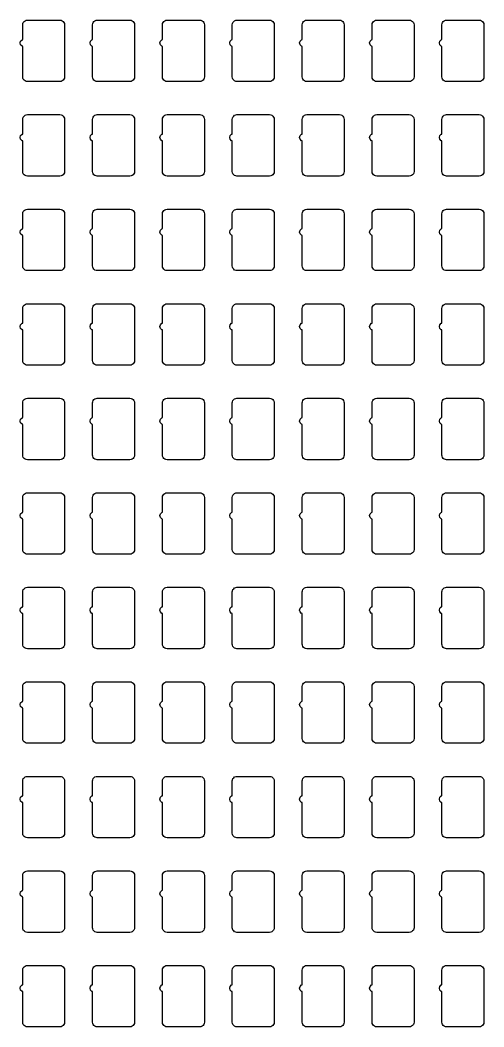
# Model space of a CAD drawing. Extents: x 11 to 212, y 11 to 212.
# Drawn here: x 67.37 to 79.08, y 85.35 to 110.78 of the extents above; entities that cross this region are included whole.
import ezdxf

# ---------------------------------------------------------------- set-up
doc = ezdxf.new("R2010")
doc.units = 0
doc.layers.add('C2', color=7, linetype='continuous')

msp = doc.modelspace()

# ---------------------------------------------------------------- linework, layer by layer
at = {"layer": 'C2'}
for points in [[(68.376, 110.782), (68.407, 110.778), (68.435, 110.767), (68.46, 110.748), (68.478, 110.724), (68.49, 110.695), (68.494, 110.665), (68.494, 109.347), (68.49, 109.317), (68.478, 109.288), (68.46, 109.264), (68.435, 109.245), (68.407, 109.233), (68.376, 109.229), (67.553, 109.229), (67.522, 109.233), (67.494, 109.245), (67.47, 109.264), (67.451, 109.288), (67.439, 109.317), (67.435, 109.347), (67.435, 110.12), (67.418, 110.124), (67.383, 110.159), (67.371, 110.206), (67.383, 110.253), (67.418, 110.287), (67.435, 110.292), (67.435, 110.665), (67.439, 110.695), (67.451, 110.724), (67.47, 110.748), (67.494, 110.767), (67.522, 110.778), (67.553, 110.782)], [(70.141, 110.782), (70.172, 110.778), (70.2, 110.767), (70.224, 110.748), (70.243, 110.724), (70.255, 110.695), (70.259, 110.665), (70.259, 109.347), (70.255, 109.317), (70.243, 109.288), (70.224, 109.264), (70.2, 109.245), (70.172, 109.233), (70.141, 109.229), (69.318, 109.229), (69.287, 109.233), (69.259, 109.245), (69.234, 109.264), (69.216, 109.288), (69.204, 109.317), (69.2, 109.347), (69.2, 110.12), (69.182, 110.124), (69.148, 110.159), (69.135, 110.206), (69.148, 110.253), (69.182, 110.287), (69.2, 110.292), (69.2, 110.665), (69.204, 110.695), (69.216, 110.724), (69.234, 110.748), (69.259, 110.767), (69.287, 110.778), (69.318, 110.782)], [(71.906, 110.782), (71.936, 110.778), (71.965, 110.767), (71.989, 110.748), (72.008, 110.724), (72.02, 110.695), (72.024, 110.665), (72.024, 109.347), (72.02, 109.317), (72.008, 109.288), (71.989, 109.264), (71.965, 109.245), (71.936, 109.233), (71.906, 109.229), (71.082, 109.229), (71.052, 109.233), (71.024, 109.245), (70.999, 109.264), (70.98, 109.288), (70.969, 109.317), (70.965, 109.347), (70.965, 110.12), (70.947, 110.124), (70.913, 110.159), (70.9, 110.206), (70.913, 110.253), (70.947, 110.287), (70.965, 110.292), (70.965, 110.665), (70.969, 110.695), (70.98, 110.724), (70.999, 110.748), (71.024, 110.767), (71.052, 110.778), (71.082, 110.782)], [(73.671, 110.782), (73.701, 110.778), (73.729, 110.767), (73.754, 110.748), (73.772, 110.724), (73.784, 110.695), (73.788, 110.665), (73.788, 109.347), (73.784, 109.317), (73.772, 109.288), (73.754, 109.264), (73.729, 109.245), (73.701, 109.233), (73.671, 109.229), (72.847, 109.229), (72.817, 109.233), (72.788, 109.245), (72.764, 109.264), (72.745, 109.288), (72.733, 109.317), (72.729, 109.347), (72.729, 110.12), (72.712, 110.124), (72.677, 110.159), (72.665, 110.206), (72.677, 110.253), (72.712, 110.287), (72.729, 110.292), (72.729, 110.665), (72.733, 110.695), (72.745, 110.724), (72.764, 110.748), (72.788, 110.767), (72.817, 110.778), (72.847, 110.782)], [(75.435, 110.782), (75.466, 110.778), (75.494, 110.767), (75.518, 110.748), (75.537, 110.724), (75.549, 110.695), (75.553, 110.665), (75.553, 109.347), (75.549, 109.317), (75.537, 109.288), (75.518, 109.264), (75.494, 109.245), (75.466, 109.233), (75.435, 109.229), (74.612, 109.229), (74.581, 109.233), (74.553, 109.245), (74.529, 109.264), (74.51, 109.288), (74.498, 109.317), (74.494, 109.347), (74.494, 110.12), (74.476, 110.124), (74.442, 110.159), (74.429, 110.206), (74.442, 110.253), (74.476, 110.287), (74.494, 110.292), (74.494, 110.665), (74.498, 110.695), (74.51, 110.724), (74.529, 110.748), (74.553, 110.767), (74.581, 110.778), (74.612, 110.782)], [(77.2, 110.782), (77.23, 110.778), (77.259, 110.767), (77.283, 110.748), (77.302, 110.724), (77.314, 110.695), (77.318, 110.665), (77.318, 109.347), (77.314, 109.317), (77.302, 109.288), (77.283, 109.264), (77.259, 109.245), (77.23, 109.233), (77.2, 109.229), (76.376, 109.229), (76.346, 109.233), (76.318, 109.245), (76.293, 109.264), (76.275, 109.288), (76.263, 109.317), (76.259, 109.347), (76.259, 110.12), (76.241, 110.124), (76.207, 110.159), (76.194, 110.206), (76.207, 110.253), (76.241, 110.287), (76.259, 110.292), (76.259, 110.665), (76.263, 110.695), (76.275, 110.724), (76.293, 110.748), (76.318, 110.767), (76.346, 110.778), (76.376, 110.782)], [(78.965, 110.782), (78.995, 110.778), (79.024, 110.767), (79.048, 110.748), (79.067, 110.724), (79.078, 110.695), (79.082, 110.665), (79.082, 109.347), (79.078, 109.317), (79.067, 109.288), (79.048, 109.264), (79.024, 109.245), (78.995, 109.233), (78.965, 109.229), (78.141, 109.229), (78.111, 109.233), (78.082, 109.245), (78.058, 109.264), (78.039, 109.288), (78.028, 109.317), (78.024, 109.347), (78.024, 110.12), (78.006, 110.124), (77.971, 110.159), (77.959, 110.206), (77.971, 110.253), (78.006, 110.287), (78.024, 110.292), (78.024, 110.665), (78.028, 110.695), (78.039, 110.724), (78.058, 110.748), (78.082, 110.767), (78.111, 110.778), (78.141, 110.782)], [(68.376, 108.394), (68.407, 108.39), (68.435, 108.378), (68.46, 108.36), (68.478, 108.335), (68.49, 108.307), (68.494, 108.276), (68.494, 106.959), (68.49, 106.928), (68.478, 106.9), (68.46, 106.876), (68.435, 106.857), (68.407, 106.845), (68.376, 106.841), (67.553, 106.841), (67.522, 106.845), (67.494, 106.857), (67.47, 106.876), (67.451, 106.9), (67.439, 106.928), (67.435, 106.959), (67.435, 107.731), (67.418, 107.736), (67.383, 107.771), (67.371, 107.818), (67.383, 107.865), (67.418, 107.899), (67.435, 107.904), (67.435, 108.276), (67.439, 108.307), (67.451, 108.335), (67.47, 108.36), (67.494, 108.378), (67.522, 108.39), (67.553, 108.394)], [(70.141, 108.394), (70.172, 108.39), (70.2, 108.378), (70.224, 108.36), (70.243, 108.335), (70.255, 108.307), (70.259, 108.276), (70.259, 106.959), (70.255, 106.928), (70.243, 106.9), (70.224, 106.876), (70.2, 106.857), (70.172, 106.845), (70.141, 106.841), (69.318, 106.841), (69.287, 106.845), (69.259, 106.857), (69.234, 106.876), (69.216, 106.9), (69.204, 106.928), (69.2, 106.959), (69.2, 107.731), (69.182, 107.736), (69.148, 107.771), (69.135, 107.818), (69.148, 107.865), (69.182, 107.899), (69.2, 107.904), (69.2, 108.276), (69.204, 108.307), (69.216, 108.335), (69.234, 108.36), (69.259, 108.378), (69.287, 108.39), (69.318, 108.394)], [(71.906, 108.394), (71.936, 108.39), (71.965, 108.378), (71.989, 108.36), (72.008, 108.335), (72.02, 108.307), (72.024, 108.276), (72.024, 106.959), (72.02, 106.928), (72.008, 106.9), (71.989, 106.876), (71.965, 106.857), (71.936, 106.845), (71.906, 106.841), (71.082, 106.841), (71.052, 106.845), (71.024, 106.857), (70.999, 106.876), (70.98, 106.9), (70.969, 106.928), (70.965, 106.959), (70.965, 107.731), (70.947, 107.736), (70.913, 107.771), (70.9, 107.818), (70.913, 107.865), (70.947, 107.899), (70.965, 107.904), (70.965, 108.276), (70.969, 108.307), (70.98, 108.335), (70.999, 108.36), (71.024, 108.378), (71.052, 108.39), (71.082, 108.394)], [(73.671, 108.394), (73.701, 108.39), (73.729, 108.378), (73.754, 108.36), (73.772, 108.335), (73.784, 108.307), (73.788, 108.276), (73.788, 106.959), (73.784, 106.928), (73.772, 106.9), (73.754, 106.876), (73.729, 106.857), (73.701, 106.845), (73.671, 106.841), (72.847, 106.841), (72.817, 106.845), (72.788, 106.857), (72.764, 106.876), (72.745, 106.9), (72.733, 106.928), (72.729, 106.959), (72.729, 107.731), (72.712, 107.736), (72.677, 107.771), (72.665, 107.818), (72.677, 107.865), (72.712, 107.899), (72.729, 107.904), (72.729, 108.276), (72.733, 108.307), (72.745, 108.335), (72.764, 108.36), (72.788, 108.378), (72.817, 108.39), (72.847, 108.394)], [(75.435, 108.394), (75.466, 108.39), (75.494, 108.378), (75.518, 108.36), (75.537, 108.335), (75.549, 108.307), (75.553, 108.276), (75.553, 106.959), (75.549, 106.928), (75.537, 106.9), (75.518, 106.876), (75.494, 106.857), (75.466, 106.845), (75.435, 106.841), (74.612, 106.841), (74.581, 106.845), (74.553, 106.857), (74.529, 106.876), (74.51, 106.9), (74.498, 106.928), (74.494, 106.959), (74.494, 107.731), (74.476, 107.736), (74.442, 107.771), (74.429, 107.818), (74.442, 107.865), (74.476, 107.899), (74.494, 107.904), (74.494, 108.276), (74.498, 108.307), (74.51, 108.335), (74.529, 108.36), (74.553, 108.378), (74.581, 108.39), (74.612, 108.394)], [(77.2, 108.394), (77.23, 108.39), (77.259, 108.378), (77.283, 108.36), (77.302, 108.335), (77.314, 108.307), (77.318, 108.276), (77.318, 106.959), (77.314, 106.928), (77.302, 106.9), (77.283, 106.876), (77.259, 106.857), (77.23, 106.845), (77.2, 106.841), (76.376, 106.841), (76.346, 106.845), (76.318, 106.857), (76.293, 106.876), (76.275, 106.9), (76.263, 106.928), (76.259, 106.959), (76.259, 107.731), (76.241, 107.736), (76.207, 107.771), (76.194, 107.818), (76.207, 107.865), (76.241, 107.899), (76.259, 107.904), (76.259, 108.276), (76.263, 108.307), (76.275, 108.335), (76.293, 108.36), (76.318, 108.378), (76.346, 108.39), (76.376, 108.394)], [(78.965, 108.394), (78.995, 108.39), (79.024, 108.378), (79.048, 108.36), (79.067, 108.335), (79.078, 108.307), (79.082, 108.276), (79.082, 106.959), (79.078, 106.928), (79.067, 106.9), (79.048, 106.876), (79.024, 106.857), (78.995, 106.845), (78.965, 106.841), (78.141, 106.841), (78.111, 106.845), (78.082, 106.857), (78.058, 106.876), (78.039, 106.9), (78.028, 106.928), (78.024, 106.959), (78.024, 107.731), (78.006, 107.736), (77.971, 107.771), (77.959, 107.818), (77.971, 107.865), (78.006, 107.899), (78.024, 107.904), (78.024, 108.276), (78.028, 108.307), (78.039, 108.335), (78.058, 108.36), (78.082, 108.378), (78.111, 108.39), (78.141, 108.394)], [(68.376, 106.006), (68.407, 106.002), (68.435, 105.99), (68.46, 105.971), (68.478, 105.947), (68.49, 105.919), (68.494, 105.888), (68.494, 104.571), (68.49, 104.54), (68.478, 104.512), (68.46, 104.487), (68.435, 104.469), (68.407, 104.457), (68.376, 104.453), (67.553, 104.453), (67.522, 104.457), (67.494, 104.469), (67.47, 104.487), (67.451, 104.512), (67.439, 104.54), (67.435, 104.571), (67.435, 105.343), (67.418, 105.348), (67.383, 105.382), (67.371, 105.429), (67.383, 105.476), (67.418, 105.511), (67.435, 105.516), (67.435, 105.888), (67.439, 105.919), (67.451, 105.947), (67.47, 105.971), (67.494, 105.99), (67.522, 106.002), (67.553, 106.006)], [(70.141, 106.006), (70.172, 106.002), (70.2, 105.99), (70.224, 105.971), (70.243, 105.947), (70.255, 105.919), (70.259, 105.888), (70.259, 104.571), (70.255, 104.54), (70.243, 104.512), (70.224, 104.487), (70.2, 104.469), (70.172, 104.457), (70.141, 104.453), (69.318, 104.453), (69.287, 104.457), (69.259, 104.469), (69.234, 104.487), (69.216, 104.512), (69.204, 104.54), (69.2, 104.571), (69.2, 105.343), (69.182, 105.348), (69.148, 105.382), (69.135, 105.429), (69.148, 105.476), (69.182, 105.511), (69.2, 105.516), (69.2, 105.888), (69.204, 105.919), (69.216, 105.947), (69.234, 105.971), (69.259, 105.99), (69.287, 106.002), (69.318, 106.006)], [(71.906, 106.006), (71.936, 106.002), (71.965, 105.99), (71.989, 105.971), (72.008, 105.947), (72.02, 105.919), (72.024, 105.888), (72.024, 104.571), (72.02, 104.54), (72.008, 104.512), (71.989, 104.487), (71.965, 104.469), (71.936, 104.457), (71.906, 104.453), (71.082, 104.453), (71.052, 104.457), (71.024, 104.469), (70.999, 104.487), (70.98, 104.512), (70.969, 104.54), (70.965, 104.571), (70.965, 105.343), (70.947, 105.348), (70.913, 105.382), (70.9, 105.429), (70.913, 105.476), (70.947, 105.511), (70.965, 105.516), (70.965, 105.888), (70.969, 105.919), (70.98, 105.947), (70.999, 105.971), (71.024, 105.99), (71.052, 106.002), (71.082, 106.006)], [(73.671, 106.006), (73.701, 106.002), (73.729, 105.99), (73.754, 105.971), (73.772, 105.947), (73.784, 105.919), (73.788, 105.888), (73.788, 104.571), (73.784, 104.54), (73.772, 104.512), (73.754, 104.487), (73.729, 104.469), (73.701, 104.457), (73.671, 104.453), (72.847, 104.453), (72.817, 104.457), (72.788, 104.469), (72.764, 104.487), (72.745, 104.512), (72.733, 104.54), (72.729, 104.571), (72.729, 105.343), (72.712, 105.348), (72.677, 105.382), (72.665, 105.429), (72.677, 105.476), (72.712, 105.511), (72.729, 105.516), (72.729, 105.888), (72.733, 105.919), (72.745, 105.947), (72.764, 105.971), (72.788, 105.99), (72.817, 106.002), (72.847, 106.006)], [(75.435, 106.006), (75.466, 106.002), (75.494, 105.99), (75.518, 105.971), (75.537, 105.947), (75.549, 105.919), (75.553, 105.888), (75.553, 104.571), (75.549, 104.54), (75.537, 104.512), (75.518, 104.487), (75.494, 104.469), (75.466, 104.457), (75.435, 104.453), (74.612, 104.453), (74.581, 104.457), (74.553, 104.469), (74.529, 104.487), (74.51, 104.512), (74.498, 104.54), (74.494, 104.571), (74.494, 105.343), (74.476, 105.348), (74.442, 105.382), (74.429, 105.429), (74.442, 105.476), (74.476, 105.511), (74.494, 105.516), (74.494, 105.888), (74.498, 105.919), (74.51, 105.947), (74.529, 105.971), (74.553, 105.99), (74.581, 106.002), (74.612, 106.006)], [(77.2, 106.006), (77.23, 106.002), (77.259, 105.99), (77.283, 105.971), (77.302, 105.947), (77.314, 105.919), (77.318, 105.888), (77.318, 104.571), (77.314, 104.54), (77.302, 104.512), (77.283, 104.487), (77.259, 104.469), (77.23, 104.457), (77.2, 104.453), (76.376, 104.453), (76.346, 104.457), (76.318, 104.469), (76.293, 104.487), (76.275, 104.512), (76.263, 104.54), (76.259, 104.571), (76.259, 105.343), (76.241, 105.348), (76.207, 105.382), (76.194, 105.429), (76.207, 105.476), (76.241, 105.511), (76.259, 105.516), (76.259, 105.888), (76.263, 105.919), (76.275, 105.947), (76.293, 105.971), (76.318, 105.99), (76.346, 106.002), (76.376, 106.006)], [(78.965, 106.006), (78.995, 106.002), (79.024, 105.99), (79.048, 105.971), (79.067, 105.947), (79.078, 105.919), (79.082, 105.888), (79.082, 104.571), (79.078, 104.54), (79.067, 104.512), (79.048, 104.487), (79.024, 104.469), (78.995, 104.457), (78.965, 104.453), (78.141, 104.453), (78.111, 104.457), (78.082, 104.469), (78.058, 104.487), (78.039, 104.512), (78.028, 104.54), (78.024, 104.571), (78.024, 105.343), (78.006, 105.348), (77.971, 105.382), (77.959, 105.429), (77.971, 105.476), (78.006, 105.511), (78.024, 105.516), (78.024, 105.888), (78.028, 105.919), (78.039, 105.947), (78.058, 105.971), (78.082, 105.99), (78.111, 106.002), (78.141, 106.006)], [(68.376, 103.618), (68.407, 103.614), (68.435, 103.602), (68.46, 103.583), (68.478, 103.559), (68.49, 103.53), (68.494, 103.5), (68.494, 102.182), (68.49, 102.152), (68.478, 102.124), (68.46, 102.099), (68.435, 102.08), (68.407, 102.069), (68.376, 102.065), (67.553, 102.065), (67.522, 102.069), (67.494, 102.08), (67.47, 102.099), (67.451, 102.124), (67.439, 102.152), (67.435, 102.182), (67.435, 102.955), (67.418, 102.96), (67.383, 102.994), (67.371, 103.041), (67.383, 103.088), (67.418, 103.123), (67.435, 103.127), (67.435, 103.5), (67.439, 103.53), (67.451, 103.559), (67.47, 103.583), (67.494, 103.602), (67.522, 103.614), (67.553, 103.618)], [(70.141, 103.618), (70.172, 103.614), (70.2, 103.602), (70.224, 103.583), (70.243, 103.559), (70.255, 103.53), (70.259, 103.5), (70.259, 102.182), (70.255, 102.152), (70.243, 102.124), (70.224, 102.099), (70.2, 102.08), (70.172, 102.069), (70.141, 102.065), (69.318, 102.065), (69.287, 102.069), (69.259, 102.08), (69.234, 102.099), (69.216, 102.124), (69.204, 102.152), (69.2, 102.182), (69.2, 102.955), (69.182, 102.96), (69.148, 102.994), (69.135, 103.041), (69.148, 103.088), (69.182, 103.123), (69.2, 103.127), (69.2, 103.5), (69.204, 103.53), (69.216, 103.559), (69.234, 103.583), (69.259, 103.602), (69.287, 103.614), (69.318, 103.618)], [(71.906, 103.618), (71.936, 103.614), (71.965, 103.602), (71.989, 103.583), (72.008, 103.559), (72.02, 103.53), (72.024, 103.5), (72.024, 102.182), (72.02, 102.152), (72.008, 102.124), (71.989, 102.099), (71.965, 102.08), (71.936, 102.069), (71.906, 102.065), (71.082, 102.065), (71.052, 102.069), (71.024, 102.08), (70.999, 102.099), (70.98, 102.124), (70.969, 102.152), (70.965, 102.182), (70.965, 102.955), (70.947, 102.96), (70.913, 102.994), (70.9, 103.041), (70.913, 103.088), (70.947, 103.123), (70.965, 103.127), (70.965, 103.5), (70.969, 103.53), (70.98, 103.559), (70.999, 103.583), (71.024, 103.602), (71.052, 103.614), (71.082, 103.618)], [(73.671, 103.618), (73.701, 103.614), (73.729, 103.602), (73.754, 103.583), (73.772, 103.559), (73.784, 103.53), (73.788, 103.5), (73.788, 102.182), (73.784, 102.152), (73.772, 102.124), (73.754, 102.099), (73.729, 102.08), (73.701, 102.069), (73.671, 102.065), (72.847, 102.065), (72.817, 102.069), (72.788, 102.08), (72.764, 102.099), (72.745, 102.124), (72.733, 102.152), (72.729, 102.182), (72.729, 102.955), (72.712, 102.96), (72.677, 102.994), (72.665, 103.041), (72.677, 103.088), (72.712, 103.123), (72.729, 103.127), (72.729, 103.5), (72.733, 103.53), (72.745, 103.559), (72.764, 103.583), (72.788, 103.602), (72.817, 103.614), (72.847, 103.618)], [(75.435, 103.618), (75.466, 103.614), (75.494, 103.602), (75.518, 103.583), (75.537, 103.559), (75.549, 103.53), (75.553, 103.5), (75.553, 102.182), (75.549, 102.152), (75.537, 102.124), (75.518, 102.099), (75.494, 102.08), (75.466, 102.069), (75.435, 102.065), (74.612, 102.065), (74.581, 102.069), (74.553, 102.08), (74.529, 102.099), (74.51, 102.124), (74.498, 102.152), (74.494, 102.182), (74.494, 102.955), (74.476, 102.96), (74.442, 102.994), (74.429, 103.041), (74.442, 103.088), (74.476, 103.123), (74.494, 103.127), (74.494, 103.5), (74.498, 103.53), (74.51, 103.559), (74.529, 103.583), (74.553, 103.602), (74.581, 103.614), (74.612, 103.618)], [(77.2, 103.618), (77.23, 103.614), (77.259, 103.602), (77.283, 103.583), (77.302, 103.559), (77.314, 103.53), (77.318, 103.5), (77.318, 102.182), (77.314, 102.152), (77.302, 102.124), (77.283, 102.099), (77.259, 102.08), (77.23, 102.069), (77.2, 102.065), (76.376, 102.065), (76.346, 102.069), (76.318, 102.08), (76.293, 102.099), (76.275, 102.124), (76.263, 102.152), (76.259, 102.182), (76.259, 102.955), (76.241, 102.96), (76.207, 102.994), (76.194, 103.041), (76.207, 103.088), (76.241, 103.123), (76.259, 103.127), (76.259, 103.5), (76.263, 103.53), (76.275, 103.559), (76.293, 103.583), (76.318, 103.602), (76.346, 103.614), (76.376, 103.618)], [(78.965, 103.618), (78.995, 103.614), (79.024, 103.602), (79.048, 103.583), (79.067, 103.559), (79.078, 103.53), (79.082, 103.5), (79.082, 102.182), (79.078, 102.152), (79.067, 102.124), (79.048, 102.099), (79.024, 102.08), (78.995, 102.069), (78.965, 102.065), (78.141, 102.065), (78.111, 102.069), (78.082, 102.08), (78.058, 102.099), (78.039, 102.124), (78.028, 102.152), (78.024, 102.182), (78.024, 102.955), (78.006, 102.96), (77.971, 102.994), (77.959, 103.041), (77.971, 103.088), (78.006, 103.123), (78.024, 103.127), (78.024, 103.5), (78.028, 103.53), (78.039, 103.559), (78.058, 103.583), (78.082, 103.602), (78.111, 103.614), (78.141, 103.618)], [(68.376, 101.229), (68.407, 101.225), (68.435, 101.214), (68.46, 101.195), (68.478, 101.171), (68.49, 101.142), (68.494, 101.112), (68.494, 99.794), (68.49, 99.764), (68.478, 99.735), (68.46, 99.711), (68.435, 99.692), (68.407, 99.68), (68.376, 99.676), (67.553, 99.676), (67.522, 99.68), (67.494, 99.692), (67.47, 99.711), (67.451, 99.735), (67.439, 99.764), (67.435, 99.794), (67.435, 100.567), (67.418, 100.571), (67.383, 100.606), (67.371, 100.653), (67.383, 100.7), (67.418, 100.734), (67.435, 100.739), (67.435, 101.112), (67.439, 101.142), (67.451, 101.171), (67.47, 101.195), (67.494, 101.214), (67.522, 101.225), (67.553, 101.229)], [(70.141, 101.229), (70.172, 101.225), (70.2, 101.214), (70.224, 101.195), (70.243, 101.171), (70.255, 101.142), (70.259, 101.112), (70.259, 99.794), (70.255, 99.764), (70.243, 99.735), (70.224, 99.711), (70.2, 99.692), (70.172, 99.68), (70.141, 99.676), (69.318, 99.676), (69.287, 99.68), (69.259, 99.692), (69.234, 99.711), (69.216, 99.735), (69.204, 99.764), (69.2, 99.794), (69.2, 100.567), (69.182, 100.571), (69.148, 100.606), (69.135, 100.653), (69.148, 100.7), (69.182, 100.734), (69.2, 100.739), (69.2, 101.112), (69.204, 101.142), (69.216, 101.171), (69.234, 101.195), (69.259, 101.214), (69.287, 101.225), (69.318, 101.229)], [(71.906, 101.229), (71.936, 101.225), (71.965, 101.214), (71.989, 101.195), (72.008, 101.171), (72.02, 101.142), (72.024, 101.112), (72.024, 99.794), (72.02, 99.764), (72.008, 99.735), (71.989, 99.711), (71.965, 99.692), (71.936, 99.68), (71.906, 99.676), (71.082, 99.676), (71.052, 99.68), (71.024, 99.692), (70.999, 99.711), (70.98, 99.735), (70.969, 99.764), (70.965, 99.794), (70.965, 100.567), (70.947, 100.571), (70.913, 100.606), (70.9, 100.653), (70.913, 100.7), (70.947, 100.734), (70.965, 100.739), (70.965, 101.112), (70.969, 101.142), (70.98, 101.171), (70.999, 101.195), (71.024, 101.214), (71.052, 101.225), (71.082, 101.229)], [(73.671, 101.229), (73.701, 101.225), (73.729, 101.214), (73.754, 101.195), (73.772, 101.171), (73.784, 101.142), (73.788, 101.112), (73.788, 99.794), (73.784, 99.764), (73.772, 99.735), (73.754, 99.711), (73.729, 99.692), (73.701, 99.68), (73.671, 99.676), (72.847, 99.676), (72.817, 99.68), (72.788, 99.692), (72.764, 99.711), (72.745, 99.735), (72.733, 99.764), (72.729, 99.794), (72.729, 100.567), (72.712, 100.571), (72.677, 100.606), (72.665, 100.653), (72.677, 100.7), (72.712, 100.734), (72.729, 100.739), (72.729, 101.112), (72.733, 101.142), (72.745, 101.171), (72.764, 101.195), (72.788, 101.214), (72.817, 101.225), (72.847, 101.229)], [(75.435, 101.229), (75.466, 101.225), (75.494, 101.214), (75.518, 101.195), (75.537, 101.171), (75.549, 101.142), (75.553, 101.112), (75.553, 99.794), (75.549, 99.764), (75.537, 99.735), (75.518, 99.711), (75.494, 99.692), (75.466, 99.68), (75.435, 99.676), (74.612, 99.676), (74.581, 99.68), (74.553, 99.692), (74.529, 99.711), (74.51, 99.735), (74.498, 99.764), (74.494, 99.794), (74.494, 100.567), (74.476, 100.571), (74.442, 100.606), (74.429, 100.653), (74.442, 100.7), (74.476, 100.734), (74.494, 100.739), (74.494, 101.112), (74.498, 101.142), (74.51, 101.171), (74.529, 101.195), (74.553, 101.214), (74.581, 101.225), (74.612, 101.229)], [(77.2, 101.229), (77.23, 101.225), (77.259, 101.214), (77.283, 101.195), (77.302, 101.171), (77.314, 101.142), (77.318, 101.112), (77.318, 99.794), (77.314, 99.764), (77.302, 99.735), (77.283, 99.711), (77.259, 99.692), (77.23, 99.68), (77.2, 99.676), (76.376, 99.676), (76.346, 99.68), (76.318, 99.692), (76.293, 99.711), (76.275, 99.735), (76.263, 99.764), (76.259, 99.794), (76.259, 100.567), (76.241, 100.571), (76.207, 100.606), (76.194, 100.653), (76.207, 100.7), (76.241, 100.734), (76.259, 100.739), (76.259, 101.112), (76.263, 101.142), (76.275, 101.171), (76.293, 101.195), (76.318, 101.214), (76.346, 101.225), (76.376, 101.229)], [(78.965, 101.229), (78.995, 101.225), (79.024, 101.214), (79.048, 101.195), (79.067, 101.171), (79.078, 101.142), (79.082, 101.112), (79.082, 99.794), (79.078, 99.764), (79.067, 99.735), (79.048, 99.711), (79.024, 99.692), (78.995, 99.68), (78.965, 99.676), (78.141, 99.676), (78.111, 99.68), (78.082, 99.692), (78.058, 99.711), (78.039, 99.735), (78.028, 99.764), (78.024, 99.794), (78.024, 100.567), (78.006, 100.571), (77.971, 100.606), (77.959, 100.653), (77.971, 100.7), (78.006, 100.734), (78.024, 100.739), (78.024, 101.112), (78.028, 101.142), (78.039, 101.171), (78.058, 101.195), (78.082, 101.214), (78.111, 101.225), (78.141, 101.229)], [(68.376, 98.841), (68.407, 98.837), (68.435, 98.825), (68.46, 98.807), (68.478, 98.782), (68.49, 98.754), (68.494, 98.724), (68.494, 97.406), (68.49, 97.375), (68.478, 97.347), (68.46, 97.323), (68.435, 97.304), (68.407, 97.292), (68.376, 97.288), (67.553, 97.288), (67.522, 97.292), (67.494, 97.304), (67.47, 97.323), (67.451, 97.347), (67.439, 97.375), (67.435, 97.406), (67.435, 98.178), (67.418, 98.183), (67.383, 98.218), (67.371, 98.265), (67.383, 98.312), (67.418, 98.346), (67.435, 98.351), (67.435, 98.724), (67.439, 98.754), (67.451, 98.782), (67.47, 98.807), (67.494, 98.825), (67.522, 98.837), (67.553, 98.841)], [(70.141, 98.841), (70.172, 98.837), (70.2, 98.825), (70.224, 98.807), (70.243, 98.782), (70.255, 98.754), (70.259, 98.724), (70.259, 97.406), (70.255, 97.375), (70.243, 97.347), (70.224, 97.323), (70.2, 97.304), (70.172, 97.292), (70.141, 97.288), (69.318, 97.288), (69.287, 97.292), (69.259, 97.304), (69.234, 97.323), (69.216, 97.347), (69.204, 97.375), (69.2, 97.406), (69.2, 98.178), (69.182, 98.183), (69.148, 98.218), (69.135, 98.265), (69.148, 98.312), (69.182, 98.346), (69.2, 98.351), (69.2, 98.724), (69.204, 98.754), (69.216, 98.782), (69.234, 98.807), (69.259, 98.825), (69.287, 98.837), (69.318, 98.841)], [(71.906, 98.841), (71.936, 98.837), (71.965, 98.825), (71.989, 98.807), (72.008, 98.782), (72.02, 98.754), (72.024, 98.724), (72.024, 97.406), (72.02, 97.375), (72.008, 97.347), (71.989, 97.323), (71.965, 97.304), (71.936, 97.292), (71.906, 97.288), (71.082, 97.288), (71.052, 97.292), (71.024, 97.304), (70.999, 97.323), (70.98, 97.347), (70.969, 97.375), (70.965, 97.406), (70.965, 98.178), (70.947, 98.183), (70.913, 98.218), (70.9, 98.265), (70.913, 98.312), (70.947, 98.346), (70.965, 98.351), (70.965, 98.724), (70.969, 98.754), (70.98, 98.782), (70.999, 98.807), (71.024, 98.825), (71.052, 98.837), (71.082, 98.841)], [(73.671, 98.841), (73.701, 98.837), (73.729, 98.825), (73.754, 98.807), (73.772, 98.782), (73.784, 98.754), (73.788, 98.724), (73.788, 97.406), (73.784, 97.375), (73.772, 97.347), (73.754, 97.323), (73.729, 97.304), (73.701, 97.292), (73.671, 97.288), (72.847, 97.288), (72.817, 97.292), (72.788, 97.304), (72.764, 97.323), (72.745, 97.347), (72.733, 97.375), (72.729, 97.406), (72.729, 98.178), (72.712, 98.183), (72.677, 98.218), (72.665, 98.265), (72.677, 98.312), (72.712, 98.346), (72.729, 98.351), (72.729, 98.724), (72.733, 98.754), (72.745, 98.782), (72.764, 98.807), (72.788, 98.825), (72.817, 98.837), (72.847, 98.841)], [(75.435, 98.841), (75.466, 98.837), (75.494, 98.825), (75.518, 98.807), (75.537, 98.782), (75.549, 98.754), (75.553, 98.724), (75.553, 97.406), (75.549, 97.375), (75.537, 97.347), (75.518, 97.323), (75.494, 97.304), (75.466, 97.292), (75.435, 97.288), (74.612, 97.288), (74.581, 97.292), (74.553, 97.304), (74.529, 97.323), (74.51, 97.347), (74.498, 97.375), (74.494, 97.406), (74.494, 98.178), (74.476, 98.183), (74.442, 98.218), (74.429, 98.265), (74.442, 98.312), (74.476, 98.346), (74.494, 98.351), (74.494, 98.724), (74.498, 98.754), (74.51, 98.782), (74.529, 98.807), (74.553, 98.825), (74.581, 98.837), (74.612, 98.841)], [(77.2, 98.841), (77.23, 98.837), (77.259, 98.825), (77.283, 98.807), (77.302, 98.782), (77.314, 98.754), (77.318, 98.724), (77.318, 97.406), (77.314, 97.375), (77.302, 97.347), (77.283, 97.323), (77.259, 97.304), (77.23, 97.292), (77.2, 97.288), (76.376, 97.288), (76.346, 97.292), (76.318, 97.304), (76.293, 97.323), (76.275, 97.347), (76.263, 97.375), (76.259, 97.406), (76.259, 98.178), (76.241, 98.183), (76.207, 98.218), (76.194, 98.265), (76.207, 98.312), (76.241, 98.346), (76.259, 98.351), (76.259, 98.724), (76.263, 98.754), (76.275, 98.782), (76.293, 98.807), (76.318, 98.825), (76.346, 98.837), (76.376, 98.841)], [(78.965, 98.841), (78.995, 98.837), (79.024, 98.825), (79.048, 98.807), (79.067, 98.782), (79.078, 98.754), (79.082, 98.724), (79.082, 97.406), (79.078, 97.375), (79.067, 97.347), (79.048, 97.323), (79.024, 97.304), (78.995, 97.292), (78.965, 97.288), (78.141, 97.288), (78.111, 97.292), (78.082, 97.304), (78.058, 97.323), (78.039, 97.347), (78.028, 97.375), (78.024, 97.406), (78.024, 98.178), (78.006, 98.183), (77.971, 98.218), (77.959, 98.265), (77.971, 98.312), (78.006, 98.346), (78.024, 98.351), (78.024, 98.724), (78.028, 98.754), (78.039, 98.782), (78.058, 98.807), (78.082, 98.825), (78.111, 98.837), (78.141, 98.841)], [(68.376, 96.453), (68.407, 96.449), (68.435, 96.437), (68.46, 96.418), (68.478, 96.394), (68.49, 96.366), (68.494, 96.335), (68.494, 95.018), (68.49, 94.987), (68.478, 94.959), (68.46, 94.934), (68.435, 94.916), (68.407, 94.904), (68.376, 94.9), (67.553, 94.9), (67.522, 94.904), (67.494, 94.916), (67.47, 94.934), (67.451, 94.959), (67.439, 94.987), (67.435, 95.018), (67.435, 95.79), (67.418, 95.795), (67.383, 95.829), (67.371, 95.876), (67.383, 95.924), (67.418, 95.958), (67.435, 95.963), (67.435, 96.335), (67.439, 96.366), (67.451, 96.394), (67.47, 96.418), (67.494, 96.437), (67.522, 96.449), (67.553, 96.453)], [(70.141, 96.453), (70.172, 96.449), (70.2, 96.437), (70.224, 96.418), (70.243, 96.394), (70.255, 96.366), (70.259, 96.335), (70.259, 95.018), (70.255, 94.987), (70.243, 94.959), (70.224, 94.934), (70.2, 94.916), (70.172, 94.904), (70.141, 94.9), (69.318, 94.9), (69.287, 94.904), (69.259, 94.916), (69.234, 94.934), (69.216, 94.959), (69.204, 94.987), (69.2, 95.018), (69.2, 95.79), (69.182, 95.795), (69.148, 95.829), (69.135, 95.876), (69.148, 95.924), (69.182, 95.958), (69.2, 95.963), (69.2, 96.335), (69.204, 96.366), (69.216, 96.394), (69.234, 96.418), (69.259, 96.437), (69.287, 96.449), (69.318, 96.453)], [(71.906, 96.453), (71.936, 96.449), (71.965, 96.437), (71.989, 96.418), (72.008, 96.394), (72.02, 96.366), (72.024, 96.335), (72.024, 95.018), (72.02, 94.987), (72.008, 94.959), (71.989, 94.934), (71.965, 94.916), (71.936, 94.904), (71.906, 94.9), (71.082, 94.9), (71.052, 94.904), (71.024, 94.916), (70.999, 94.934), (70.98, 94.959), (70.969, 94.987), (70.965, 95.018), (70.965, 95.79), (70.947, 95.795), (70.913, 95.829), (70.9, 95.876), (70.913, 95.924), (70.947, 95.958), (70.965, 95.963), (70.965, 96.335), (70.969, 96.366), (70.98, 96.394), (70.999, 96.418), (71.024, 96.437), (71.052, 96.449), (71.082, 96.453)], [(73.671, 96.453), (73.701, 96.449), (73.729, 96.437), (73.754, 96.418), (73.772, 96.394), (73.784, 96.366), (73.788, 96.335), (73.788, 95.018), (73.784, 94.987), (73.772, 94.959), (73.754, 94.934), (73.729, 94.916), (73.701, 94.904), (73.671, 94.9), (72.847, 94.9), (72.817, 94.904), (72.788, 94.916), (72.764, 94.934), (72.745, 94.959), (72.733, 94.987), (72.729, 95.018), (72.729, 95.79), (72.712, 95.795), (72.677, 95.829), (72.665, 95.876), (72.677, 95.924), (72.712, 95.958), (72.729, 95.963), (72.729, 96.335), (72.733, 96.366), (72.745, 96.394), (72.764, 96.418), (72.788, 96.437), (72.817, 96.449), (72.847, 96.453)], [(75.435, 96.453), (75.466, 96.449), (75.494, 96.437), (75.518, 96.418), (75.537, 96.394), (75.549, 96.366), (75.553, 96.335), (75.553, 95.018), (75.549, 94.987), (75.537, 94.959), (75.518, 94.934), (75.494, 94.916), (75.466, 94.904), (75.435, 94.9), (74.612, 94.9), (74.581, 94.904), (74.553, 94.916), (74.529, 94.934), (74.51, 94.959), (74.498, 94.987), (74.494, 95.018), (74.494, 95.79), (74.476, 95.795), (74.442, 95.829), (74.429, 95.876), (74.442, 95.924), (74.476, 95.958), (74.494, 95.963), (74.494, 96.335), (74.498, 96.366), (74.51, 96.394), (74.529, 96.418), (74.553, 96.437), (74.581, 96.449), (74.612, 96.453)], [(77.2, 96.453), (77.23, 96.449), (77.259, 96.437), (77.283, 96.418), (77.302, 96.394), (77.314, 96.366), (77.318, 96.335), (77.318, 95.018), (77.314, 94.987), (77.302, 94.959), (77.283, 94.934), (77.259, 94.916), (77.23, 94.904), (77.2, 94.9), (76.376, 94.9), (76.346, 94.904), (76.318, 94.916), (76.293, 94.934), (76.275, 94.959), (76.263, 94.987), (76.259, 95.018), (76.259, 95.79), (76.241, 95.795), (76.207, 95.829), (76.194, 95.876), (76.207, 95.924), (76.241, 95.958), (76.259, 95.963), (76.259, 96.335), (76.263, 96.366), (76.275, 96.394), (76.293, 96.418), (76.318, 96.437), (76.346, 96.449), (76.376, 96.453)], [(78.965, 96.453), (78.995, 96.449), (79.024, 96.437), (79.048, 96.418), (79.067, 96.394), (79.078, 96.366), (79.082, 96.335), (79.082, 95.018), (79.078, 94.987), (79.067, 94.959), (79.048, 94.934), (79.024, 94.916), (78.995, 94.904), (78.965, 94.9), (78.141, 94.9), (78.111, 94.904), (78.082, 94.916), (78.058, 94.934), (78.039, 94.959), (78.028, 94.987), (78.024, 95.018), (78.024, 95.79), (78.006, 95.795), (77.971, 95.829), (77.959, 95.876), (77.971, 95.924), (78.006, 95.958), (78.024, 95.963), (78.024, 96.335), (78.028, 96.366), (78.039, 96.394), (78.058, 96.418), (78.082, 96.437), (78.111, 96.449), (78.141, 96.453)], [(68.376, 94.065), (68.407, 94.061), (68.435, 94.049), (68.46, 94.03), (68.478, 94.006), (68.49, 93.978), (68.494, 93.947), (68.494, 92.629), (68.49, 92.599), (68.478, 92.571), (68.46, 92.546), (68.435, 92.528), (68.407, 92.516), (68.376, 92.512), (67.553, 92.512), (67.522, 92.516), (67.494, 92.528), (67.47, 92.546), (67.451, 92.571), (67.439, 92.599), (67.435, 92.629), (67.435, 93.402), (67.418, 93.407), (67.383, 93.441), (67.371, 93.488), (67.383, 93.535), (67.418, 93.57), (67.435, 93.574), (67.435, 93.947), (67.439, 93.978), (67.451, 94.006), (67.47, 94.03), (67.494, 94.049), (67.522, 94.061), (67.553, 94.065)], [(70.141, 94.065), (70.172, 94.061), (70.2, 94.049), (70.224, 94.03), (70.243, 94.006), (70.255, 93.978), (70.259, 93.947), (70.259, 92.629), (70.255, 92.599), (70.243, 92.571), (70.224, 92.546), (70.2, 92.528), (70.172, 92.516), (70.141, 92.512), (69.318, 92.512), (69.287, 92.516), (69.259, 92.528), (69.234, 92.546), (69.216, 92.571), (69.204, 92.599), (69.2, 92.629), (69.2, 93.402), (69.182, 93.407), (69.148, 93.441), (69.135, 93.488), (69.148, 93.535), (69.182, 93.57), (69.2, 93.574), (69.2, 93.947), (69.204, 93.978), (69.216, 94.006), (69.234, 94.03), (69.259, 94.049), (69.287, 94.061), (69.318, 94.065)], [(71.906, 94.065), (71.936, 94.061), (71.965, 94.049), (71.989, 94.03), (72.008, 94.006), (72.02, 93.978), (72.024, 93.947), (72.024, 92.629), (72.02, 92.599), (72.008, 92.571), (71.989, 92.546), (71.965, 92.528), (71.936, 92.516), (71.906, 92.512), (71.082, 92.512), (71.052, 92.516), (71.024, 92.528), (70.999, 92.546), (70.98, 92.571), (70.969, 92.599), (70.965, 92.629), (70.965, 93.402), (70.947, 93.407), (70.913, 93.441), (70.9, 93.488), (70.913, 93.535), (70.947, 93.57), (70.965, 93.574), (70.965, 93.947), (70.969, 93.978), (70.98, 94.006), (70.999, 94.03), (71.024, 94.049), (71.052, 94.061), (71.082, 94.065)], [(73.671, 94.065), (73.701, 94.061), (73.729, 94.049), (73.754, 94.03), (73.772, 94.006), (73.784, 93.978), (73.788, 93.947), (73.788, 92.629), (73.784, 92.599), (73.772, 92.571), (73.754, 92.546), (73.729, 92.528), (73.701, 92.516), (73.671, 92.512), (72.847, 92.512), (72.817, 92.516), (72.788, 92.528), (72.764, 92.546), (72.745, 92.571), (72.733, 92.599), (72.729, 92.629), (72.729, 93.402), (72.712, 93.407), (72.677, 93.441), (72.665, 93.488), (72.677, 93.535), (72.712, 93.57), (72.729, 93.574), (72.729, 93.947), (72.733, 93.978), (72.745, 94.006), (72.764, 94.03), (72.788, 94.049), (72.817, 94.061), (72.847, 94.065)], [(75.435, 94.065), (75.466, 94.061), (75.494, 94.049), (75.518, 94.03), (75.537, 94.006), (75.549, 93.978), (75.553, 93.947), (75.553, 92.629), (75.549, 92.599), (75.537, 92.571), (75.518, 92.546), (75.494, 92.528), (75.466, 92.516), (75.435, 92.512), (74.612, 92.512), (74.581, 92.516), (74.553, 92.528), (74.529, 92.546), (74.51, 92.571), (74.498, 92.599), (74.494, 92.629), (74.494, 93.402), (74.476, 93.407), (74.442, 93.441), (74.429, 93.488), (74.442, 93.535), (74.476, 93.57), (74.494, 93.574), (74.494, 93.947), (74.498, 93.978), (74.51, 94.006), (74.529, 94.03), (74.553, 94.049), (74.581, 94.061), (74.612, 94.065)], [(77.2, 94.065), (77.23, 94.061), (77.259, 94.049), (77.283, 94.03), (77.302, 94.006), (77.314, 93.978), (77.318, 93.947), (77.318, 92.629), (77.314, 92.599), (77.302, 92.571), (77.283, 92.546), (77.259, 92.528), (77.23, 92.516), (77.2, 92.512), (76.376, 92.512), (76.346, 92.516), (76.318, 92.528), (76.293, 92.546), (76.275, 92.571), (76.263, 92.599), (76.259, 92.629), (76.259, 93.402), (76.241, 93.407), (76.207, 93.441), (76.194, 93.488), (76.207, 93.535), (76.241, 93.57), (76.259, 93.574), (76.259, 93.947), (76.263, 93.978), (76.275, 94.006), (76.293, 94.03), (76.318, 94.049), (76.346, 94.061), (76.376, 94.065)], [(78.965, 94.065), (78.995, 94.061), (79.024, 94.049), (79.048, 94.03), (79.067, 94.006), (79.078, 93.978), (79.082, 93.947), (79.082, 92.629), (79.078, 92.599), (79.067, 92.571), (79.048, 92.546), (79.024, 92.528), (78.995, 92.516), (78.965, 92.512), (78.141, 92.512), (78.111, 92.516), (78.082, 92.528), (78.058, 92.546), (78.039, 92.571), (78.028, 92.599), (78.024, 92.629), (78.024, 93.402), (78.006, 93.407), (77.971, 93.441), (77.959, 93.488), (77.971, 93.535), (78.006, 93.57), (78.024, 93.574), (78.024, 93.947), (78.028, 93.978), (78.039, 94.006), (78.058, 94.03), (78.082, 94.049), (78.111, 94.061), (78.141, 94.065)], [(68.376, 91.676), (68.407, 91.672), (68.435, 91.661), (68.46, 91.642), (68.478, 91.618), (68.49, 91.589), (68.494, 91.559), (68.494, 90.241), (68.49, 90.211), (68.478, 90.182), (68.46, 90.158), (68.435, 90.139), (68.407, 90.128), (68.376, 90.124), (67.553, 90.124), (67.522, 90.128), (67.494, 90.139), (67.47, 90.158), (67.451, 90.182), (67.439, 90.211), (67.435, 90.241), (67.435, 91.014), (67.418, 91.018), (67.383, 91.053), (67.371, 91.1), (67.383, 91.147), (67.418, 91.182), (67.435, 91.186), (67.435, 91.559), (67.439, 91.589), (67.451, 91.618), (67.47, 91.642), (67.494, 91.661), (67.522, 91.672), (67.553, 91.676)], [(70.141, 91.676), (70.172, 91.672), (70.2, 91.661), (70.224, 91.642), (70.243, 91.618), (70.255, 91.589), (70.259, 91.559), (70.259, 90.241), (70.255, 90.211), (70.243, 90.182), (70.224, 90.158), (70.2, 90.139), (70.172, 90.128), (70.141, 90.124), (69.318, 90.124), (69.287, 90.128), (69.259, 90.139), (69.234, 90.158), (69.216, 90.182), (69.204, 90.211), (69.2, 90.241), (69.2, 91.014), (69.182, 91.018), (69.148, 91.053), (69.135, 91.1), (69.148, 91.147), (69.182, 91.182), (69.2, 91.186), (69.2, 91.559), (69.204, 91.589), (69.216, 91.618), (69.234, 91.642), (69.259, 91.661), (69.287, 91.672), (69.318, 91.676)], [(71.906, 91.676), (71.936, 91.672), (71.965, 91.661), (71.989, 91.642), (72.008, 91.618), (72.02, 91.589), (72.024, 91.559), (72.024, 90.241), (72.02, 90.211), (72.008, 90.182), (71.989, 90.158), (71.965, 90.139), (71.936, 90.128), (71.906, 90.124), (71.082, 90.124), (71.052, 90.128), (71.024, 90.139), (70.999, 90.158), (70.98, 90.182), (70.969, 90.211), (70.965, 90.241), (70.965, 91.014), (70.947, 91.018), (70.913, 91.053), (70.9, 91.1), (70.913, 91.147), (70.947, 91.182), (70.965, 91.186), (70.965, 91.559), (70.969, 91.589), (70.98, 91.618), (70.999, 91.642), (71.024, 91.661), (71.052, 91.672), (71.082, 91.676)], [(73.671, 91.676), (73.701, 91.672), (73.729, 91.661), (73.754, 91.642), (73.772, 91.618), (73.784, 91.589), (73.788, 91.559), (73.788, 90.241), (73.784, 90.211), (73.772, 90.182), (73.754, 90.158), (73.729, 90.139), (73.701, 90.128), (73.671, 90.124), (72.847, 90.124), (72.817, 90.128), (72.788, 90.139), (72.764, 90.158), (72.745, 90.182), (72.733, 90.211), (72.729, 90.241), (72.729, 91.014), (72.712, 91.018), (72.677, 91.053), (72.665, 91.1), (72.677, 91.147), (72.712, 91.182), (72.729, 91.186), (72.729, 91.559), (72.733, 91.589), (72.745, 91.618), (72.764, 91.642), (72.788, 91.661), (72.817, 91.672), (72.847, 91.676)], [(75.435, 91.676), (75.466, 91.672), (75.494, 91.661), (75.518, 91.642), (75.537, 91.618), (75.549, 91.589), (75.553, 91.559), (75.553, 90.241), (75.549, 90.211), (75.537, 90.182), (75.518, 90.158), (75.494, 90.139), (75.466, 90.128), (75.435, 90.124), (74.612, 90.124), (74.581, 90.128), (74.553, 90.139), (74.529, 90.158), (74.51, 90.182), (74.498, 90.211), (74.494, 90.241), (74.494, 91.014), (74.476, 91.018), (74.442, 91.053), (74.429, 91.1), (74.442, 91.147), (74.476, 91.182), (74.494, 91.186), (74.494, 91.559), (74.498, 91.589), (74.51, 91.618), (74.529, 91.642), (74.553, 91.661), (74.581, 91.672), (74.612, 91.676)], [(77.2, 91.676), (77.23, 91.672), (77.259, 91.661), (77.283, 91.642), (77.302, 91.618), (77.314, 91.589), (77.318, 91.559), (77.318, 90.241), (77.314, 90.211), (77.302, 90.182), (77.283, 90.158), (77.259, 90.139), (77.23, 90.128), (77.2, 90.124), (76.376, 90.124), (76.346, 90.128), (76.318, 90.139), (76.293, 90.158), (76.275, 90.182), (76.263, 90.211), (76.259, 90.241), (76.259, 91.014), (76.241, 91.018), (76.207, 91.053), (76.194, 91.1), (76.207, 91.147), (76.241, 91.182), (76.259, 91.186), (76.259, 91.559), (76.263, 91.589), (76.275, 91.618), (76.293, 91.642), (76.318, 91.661), (76.346, 91.672), (76.376, 91.676)], [(78.965, 91.676), (78.995, 91.672), (79.024, 91.661), (79.048, 91.642), (79.067, 91.618), (79.078, 91.589), (79.082, 91.559), (79.082, 90.241), (79.078, 90.211), (79.067, 90.182), (79.048, 90.158), (79.024, 90.139), (78.995, 90.128), (78.965, 90.124), (78.141, 90.124), (78.111, 90.128), (78.082, 90.139), (78.058, 90.158), (78.039, 90.182), (78.028, 90.211), (78.024, 90.241), (78.024, 91.014), (78.006, 91.018), (77.971, 91.053), (77.959, 91.1), (77.971, 91.147), (78.006, 91.182), (78.024, 91.186), (78.024, 91.559), (78.028, 91.589), (78.039, 91.618), (78.058, 91.642), (78.082, 91.661), (78.111, 91.672), (78.141, 91.676)], [(68.376, 89.288), (68.407, 89.284), (68.435, 89.272), (68.46, 89.254), (68.478, 89.229), (68.49, 89.201), (68.494, 89.171), (68.494, 87.853), (68.49, 87.822), (68.478, 87.794), (68.46, 87.77), (68.435, 87.751), (68.407, 87.739), (68.376, 87.735), (67.553, 87.735), (67.522, 87.739), (67.494, 87.751), (67.47, 87.77), (67.451, 87.794), (67.439, 87.822), (67.435, 87.853), (67.435, 88.626), (67.418, 88.63), (67.383, 88.665), (67.371, 88.712), (67.383, 88.759), (67.418, 88.793), (67.435, 88.798), (67.435, 89.171), (67.439, 89.201), (67.451, 89.229), (67.47, 89.254), (67.494, 89.272), (67.522, 89.284), (67.553, 89.288)], [(70.141, 89.288), (70.172, 89.284), (70.2, 89.272), (70.224, 89.254), (70.243, 89.229), (70.255, 89.201), (70.259, 89.171), (70.259, 87.853), (70.255, 87.822), (70.243, 87.794), (70.224, 87.77), (70.2, 87.751), (70.172, 87.739), (70.141, 87.735), (69.318, 87.735), (69.287, 87.739), (69.259, 87.751), (69.234, 87.77), (69.216, 87.794), (69.204, 87.822), (69.2, 87.853), (69.2, 88.626), (69.182, 88.63), (69.148, 88.665), (69.135, 88.712), (69.148, 88.759), (69.182, 88.793), (69.2, 88.798), (69.2, 89.171), (69.204, 89.201), (69.216, 89.229), (69.234, 89.254), (69.259, 89.272), (69.287, 89.284), (69.318, 89.288)], [(71.906, 89.288), (71.936, 89.284), (71.965, 89.272), (71.989, 89.254), (72.008, 89.229), (72.02, 89.201), (72.024, 89.171), (72.024, 87.853), (72.02, 87.822), (72.008, 87.794), (71.989, 87.77), (71.965, 87.751), (71.936, 87.739), (71.906, 87.735), (71.082, 87.735), (71.052, 87.739), (71.024, 87.751), (70.999, 87.77), (70.98, 87.794), (70.969, 87.822), (70.965, 87.853), (70.965, 88.626), (70.947, 88.63), (70.913, 88.665), (70.9, 88.712), (70.913, 88.759), (70.947, 88.793), (70.965, 88.798), (70.965, 89.171), (70.969, 89.201), (70.98, 89.229), (70.999, 89.254), (71.024, 89.272), (71.052, 89.284), (71.082, 89.288)], [(73.671, 89.288), (73.701, 89.284), (73.729, 89.272), (73.754, 89.254), (73.772, 89.229), (73.784, 89.201), (73.788, 89.171), (73.788, 87.853), (73.784, 87.822), (73.772, 87.794), (73.754, 87.77), (73.729, 87.751), (73.701, 87.739), (73.671, 87.735), (72.847, 87.735), (72.817, 87.739), (72.788, 87.751), (72.764, 87.77), (72.745, 87.794), (72.733, 87.822), (72.729, 87.853), (72.729, 88.626), (72.712, 88.63), (72.677, 88.665), (72.665, 88.712), (72.677, 88.759), (72.712, 88.793), (72.729, 88.798), (72.729, 89.171), (72.733, 89.201), (72.745, 89.229), (72.764, 89.254), (72.788, 89.272), (72.817, 89.284), (72.847, 89.288)], [(75.435, 89.288), (75.466, 89.284), (75.494, 89.272), (75.518, 89.254), (75.537, 89.229), (75.549, 89.201), (75.553, 89.171), (75.553, 87.853), (75.549, 87.822), (75.537, 87.794), (75.518, 87.77), (75.494, 87.751), (75.466, 87.739), (75.435, 87.735), (74.612, 87.735), (74.581, 87.739), (74.553, 87.751), (74.529, 87.77), (74.51, 87.794), (74.498, 87.822), (74.494, 87.853), (74.494, 88.626), (74.476, 88.63), (74.442, 88.665), (74.429, 88.712), (74.442, 88.759), (74.476, 88.793), (74.494, 88.798), (74.494, 89.171), (74.498, 89.201), (74.51, 89.229), (74.529, 89.254), (74.553, 89.272), (74.581, 89.284), (74.612, 89.288)], [(77.2, 89.288), (77.23, 89.284), (77.259, 89.272), (77.283, 89.254), (77.302, 89.229), (77.314, 89.201), (77.318, 89.171), (77.318, 87.853), (77.314, 87.822), (77.302, 87.794), (77.283, 87.77), (77.259, 87.751), (77.23, 87.739), (77.2, 87.735), (76.376, 87.735), (76.346, 87.739), (76.318, 87.751), (76.293, 87.77), (76.275, 87.794), (76.263, 87.822), (76.259, 87.853), (76.259, 88.626), (76.241, 88.63), (76.207, 88.665), (76.194, 88.712), (76.207, 88.759), (76.241, 88.793), (76.259, 88.798), (76.259, 89.171), (76.263, 89.201), (76.275, 89.229), (76.293, 89.254), (76.318, 89.272), (76.346, 89.284), (76.376, 89.288)], [(78.965, 89.288), (78.995, 89.284), (79.024, 89.272), (79.048, 89.254), (79.067, 89.229), (79.078, 89.201), (79.082, 89.171), (79.082, 87.853), (79.078, 87.822), (79.067, 87.794), (79.048, 87.77), (79.024, 87.751), (78.995, 87.739), (78.965, 87.735), (78.141, 87.735), (78.111, 87.739), (78.082, 87.751), (78.058, 87.77), (78.039, 87.794), (78.028, 87.822), (78.024, 87.853), (78.024, 88.626), (78.006, 88.63), (77.971, 88.665), (77.959, 88.712), (77.971, 88.759), (78.006, 88.793), (78.024, 88.798), (78.024, 89.171), (78.028, 89.201), (78.039, 89.229), (78.058, 89.254), (78.082, 89.272), (78.111, 89.284), (78.141, 89.288)], [(68.376, 86.9), (68.407, 86.896), (68.435, 86.884), (68.46, 86.866), (68.478, 86.841), (68.49, 86.813), (68.494, 86.782), (68.494, 85.465), (68.49, 85.434), (68.478, 85.406), (68.46, 85.382), (68.435, 85.363), (68.407, 85.351), (68.376, 85.347), (67.553, 85.347), (67.522, 85.351), (67.494, 85.363), (67.47, 85.382), (67.451, 85.406), (67.439, 85.434), (67.435, 85.465), (67.435, 86.237), (67.418, 86.242), (67.383, 86.276), (67.371, 86.324), (67.383, 86.371), (67.418, 86.405), (67.435, 86.41), (67.435, 86.782), (67.439, 86.813), (67.451, 86.841), (67.47, 86.866), (67.494, 86.884), (67.522, 86.896), (67.553, 86.9)], [(70.141, 86.9), (70.172, 86.896), (70.2, 86.884), (70.224, 86.866), (70.243, 86.841), (70.255, 86.813), (70.259, 86.782), (70.259, 85.465), (70.255, 85.434), (70.243, 85.406), (70.224, 85.382), (70.2, 85.363), (70.172, 85.351), (70.141, 85.347), (69.318, 85.347), (69.287, 85.351), (69.259, 85.363), (69.234, 85.382), (69.216, 85.406), (69.204, 85.434), (69.2, 85.465), (69.2, 86.237), (69.182, 86.242), (69.148, 86.276), (69.135, 86.324), (69.148, 86.371), (69.182, 86.405), (69.2, 86.41), (69.2, 86.782), (69.204, 86.813), (69.216, 86.841), (69.234, 86.866), (69.259, 86.884), (69.287, 86.896), (69.318, 86.9)], [(71.906, 86.9), (71.936, 86.896), (71.965, 86.884), (71.989, 86.866), (72.008, 86.841), (72.02, 86.813), (72.024, 86.782), (72.024, 85.465), (72.02, 85.434), (72.008, 85.406), (71.989, 85.382), (71.965, 85.363), (71.936, 85.351), (71.906, 85.347), (71.082, 85.347), (71.052, 85.351), (71.024, 85.363), (70.999, 85.382), (70.98, 85.406), (70.969, 85.434), (70.965, 85.465), (70.965, 86.237), (70.947, 86.242), (70.913, 86.276), (70.9, 86.324), (70.913, 86.371), (70.947, 86.405), (70.965, 86.41), (70.965, 86.782), (70.969, 86.813), (70.98, 86.841), (70.999, 86.866), (71.024, 86.884), (71.052, 86.896), (71.082, 86.9)], [(73.671, 86.9), (73.701, 86.896), (73.729, 86.884), (73.754, 86.866), (73.772, 86.841), (73.784, 86.813), (73.788, 86.782), (73.788, 85.465), (73.784, 85.434), (73.772, 85.406), (73.754, 85.382), (73.729, 85.363), (73.701, 85.351), (73.671, 85.347), (72.847, 85.347), (72.817, 85.351), (72.788, 85.363), (72.764, 85.382), (72.745, 85.406), (72.733, 85.434), (72.729, 85.465), (72.729, 86.237), (72.712, 86.242), (72.677, 86.276), (72.665, 86.324), (72.677, 86.371), (72.712, 86.405), (72.729, 86.41), (72.729, 86.782), (72.733, 86.813), (72.745, 86.841), (72.764, 86.866), (72.788, 86.884), (72.817, 86.896), (72.847, 86.9)], [(75.435, 86.9), (75.466, 86.896), (75.494, 86.884), (75.518, 86.866), (75.537, 86.841), (75.549, 86.813), (75.553, 86.782), (75.553, 85.465), (75.549, 85.434), (75.537, 85.406), (75.518, 85.382), (75.494, 85.363), (75.466, 85.351), (75.435, 85.347), (74.612, 85.347), (74.581, 85.351), (74.553, 85.363), (74.529, 85.382), (74.51, 85.406), (74.498, 85.434), (74.494, 85.465), (74.494, 86.237), (74.476, 86.242), (74.442, 86.276), (74.429, 86.324), (74.442, 86.371), (74.476, 86.405), (74.494, 86.41), (74.494, 86.782), (74.498, 86.813), (74.51, 86.841), (74.529, 86.866), (74.553, 86.884), (74.581, 86.896), (74.612, 86.9)], [(77.2, 86.9), (77.23, 86.896), (77.259, 86.884), (77.283, 86.866), (77.302, 86.841), (77.314, 86.813), (77.318, 86.782), (77.318, 85.465), (77.314, 85.434), (77.302, 85.406), (77.283, 85.382), (77.259, 85.363), (77.23, 85.351), (77.2, 85.347), (76.376, 85.347), (76.346, 85.351), (76.318, 85.363), (76.293, 85.382), (76.275, 85.406), (76.263, 85.434), (76.259, 85.465), (76.259, 86.237), (76.241, 86.242), (76.207, 86.276), (76.194, 86.324), (76.207, 86.371), (76.241, 86.405), (76.259, 86.41), (76.259, 86.782), (76.263, 86.813), (76.275, 86.841), (76.293, 86.866), (76.318, 86.884), (76.346, 86.896), (76.376, 86.9)], [(78.965, 86.9), (78.995, 86.896), (79.024, 86.884), (79.048, 86.866), (79.067, 86.841), (79.078, 86.813), (79.082, 86.782), (79.082, 85.465), (79.078, 85.434), (79.067, 85.406), (79.048, 85.382), (79.024, 85.363), (78.995, 85.351), (78.965, 85.347), (78.141, 85.347), (78.111, 85.351), (78.082, 85.363), (78.058, 85.382), (78.039, 85.406), (78.028, 85.434), (78.024, 85.465), (78.024, 86.237), (78.006, 86.242), (77.971, 86.276), (77.959, 86.324), (77.971, 86.371), (78.006, 86.405), (78.024, 86.41), (78.024, 86.782), (78.028, 86.813), (78.039, 86.841), (78.058, 86.866), (78.082, 86.884), (78.111, 86.896), (78.141, 86.9)]]:
    msp.add_lwpolyline(points, close=True, dxfattribs=at)

doc.saveas('drawing.dxf')
